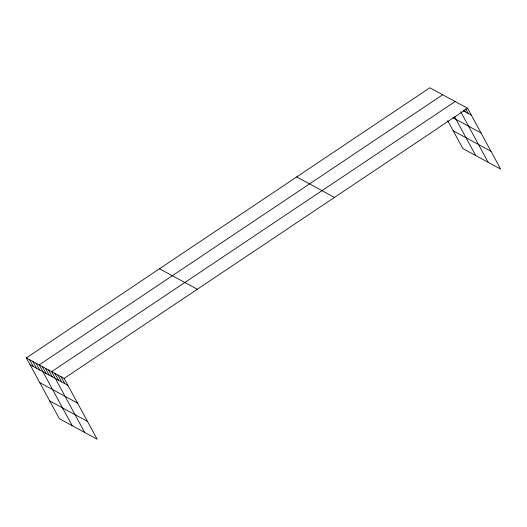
<?xml version="1.0" encoding="UTF-8"?>
<svg xmlns="http://www.w3.org/2000/svg" width="527" height="527" viewBox="0 0 527 527"><rect width="100%" height="100%" fill="white"/><g stroke="black" fill="none" stroke-linecap="round" stroke-linejoin="round"><path stroke-width="0.79" d="M26.35 357.919L64.136 378.419L97.152 439.222L59.367 418.721L26.35 357.919L429.848 87.778L467.633 108.279L500.65 169.081L462.864 148.581L447.673 120.611M442.693 94.748L39.196 364.888L72.212 425.691M455.163 101.513L51.666 371.654L84.682 432.456M64.136 378.419L467.633 108.279M463.273 110.769L471.375 115.163M452.884 117.686L481.039 132.956M453.2 130.795L490.993 151.289M296.694 176.927L334.48 197.421M159.503 268.777L197.296 289.27M30.092 364.809L67.878 385.303M39.749 382.602L77.541 403.096M49.703 400.935L87.495 421.429M465.644 108.654L468.259 113.476M464.017 109.715L465.143 111.783M460.697 111.698L488.18 162.316M454.663 116.796L475.71 155.551M61.02 376.726L64.762 383.616M57.904 375.033L61.646 381.923M54.788 373.347L58.53 380.231M48.55 369.961L52.292 376.851M45.434 368.274L49.176 375.158M42.318 366.581L46.053 373.472M35.988 363.149L39.729 370.04M32.773 361.403L36.515 368.294M29.565 359.664L33.3 366.555"/></g></svg>
